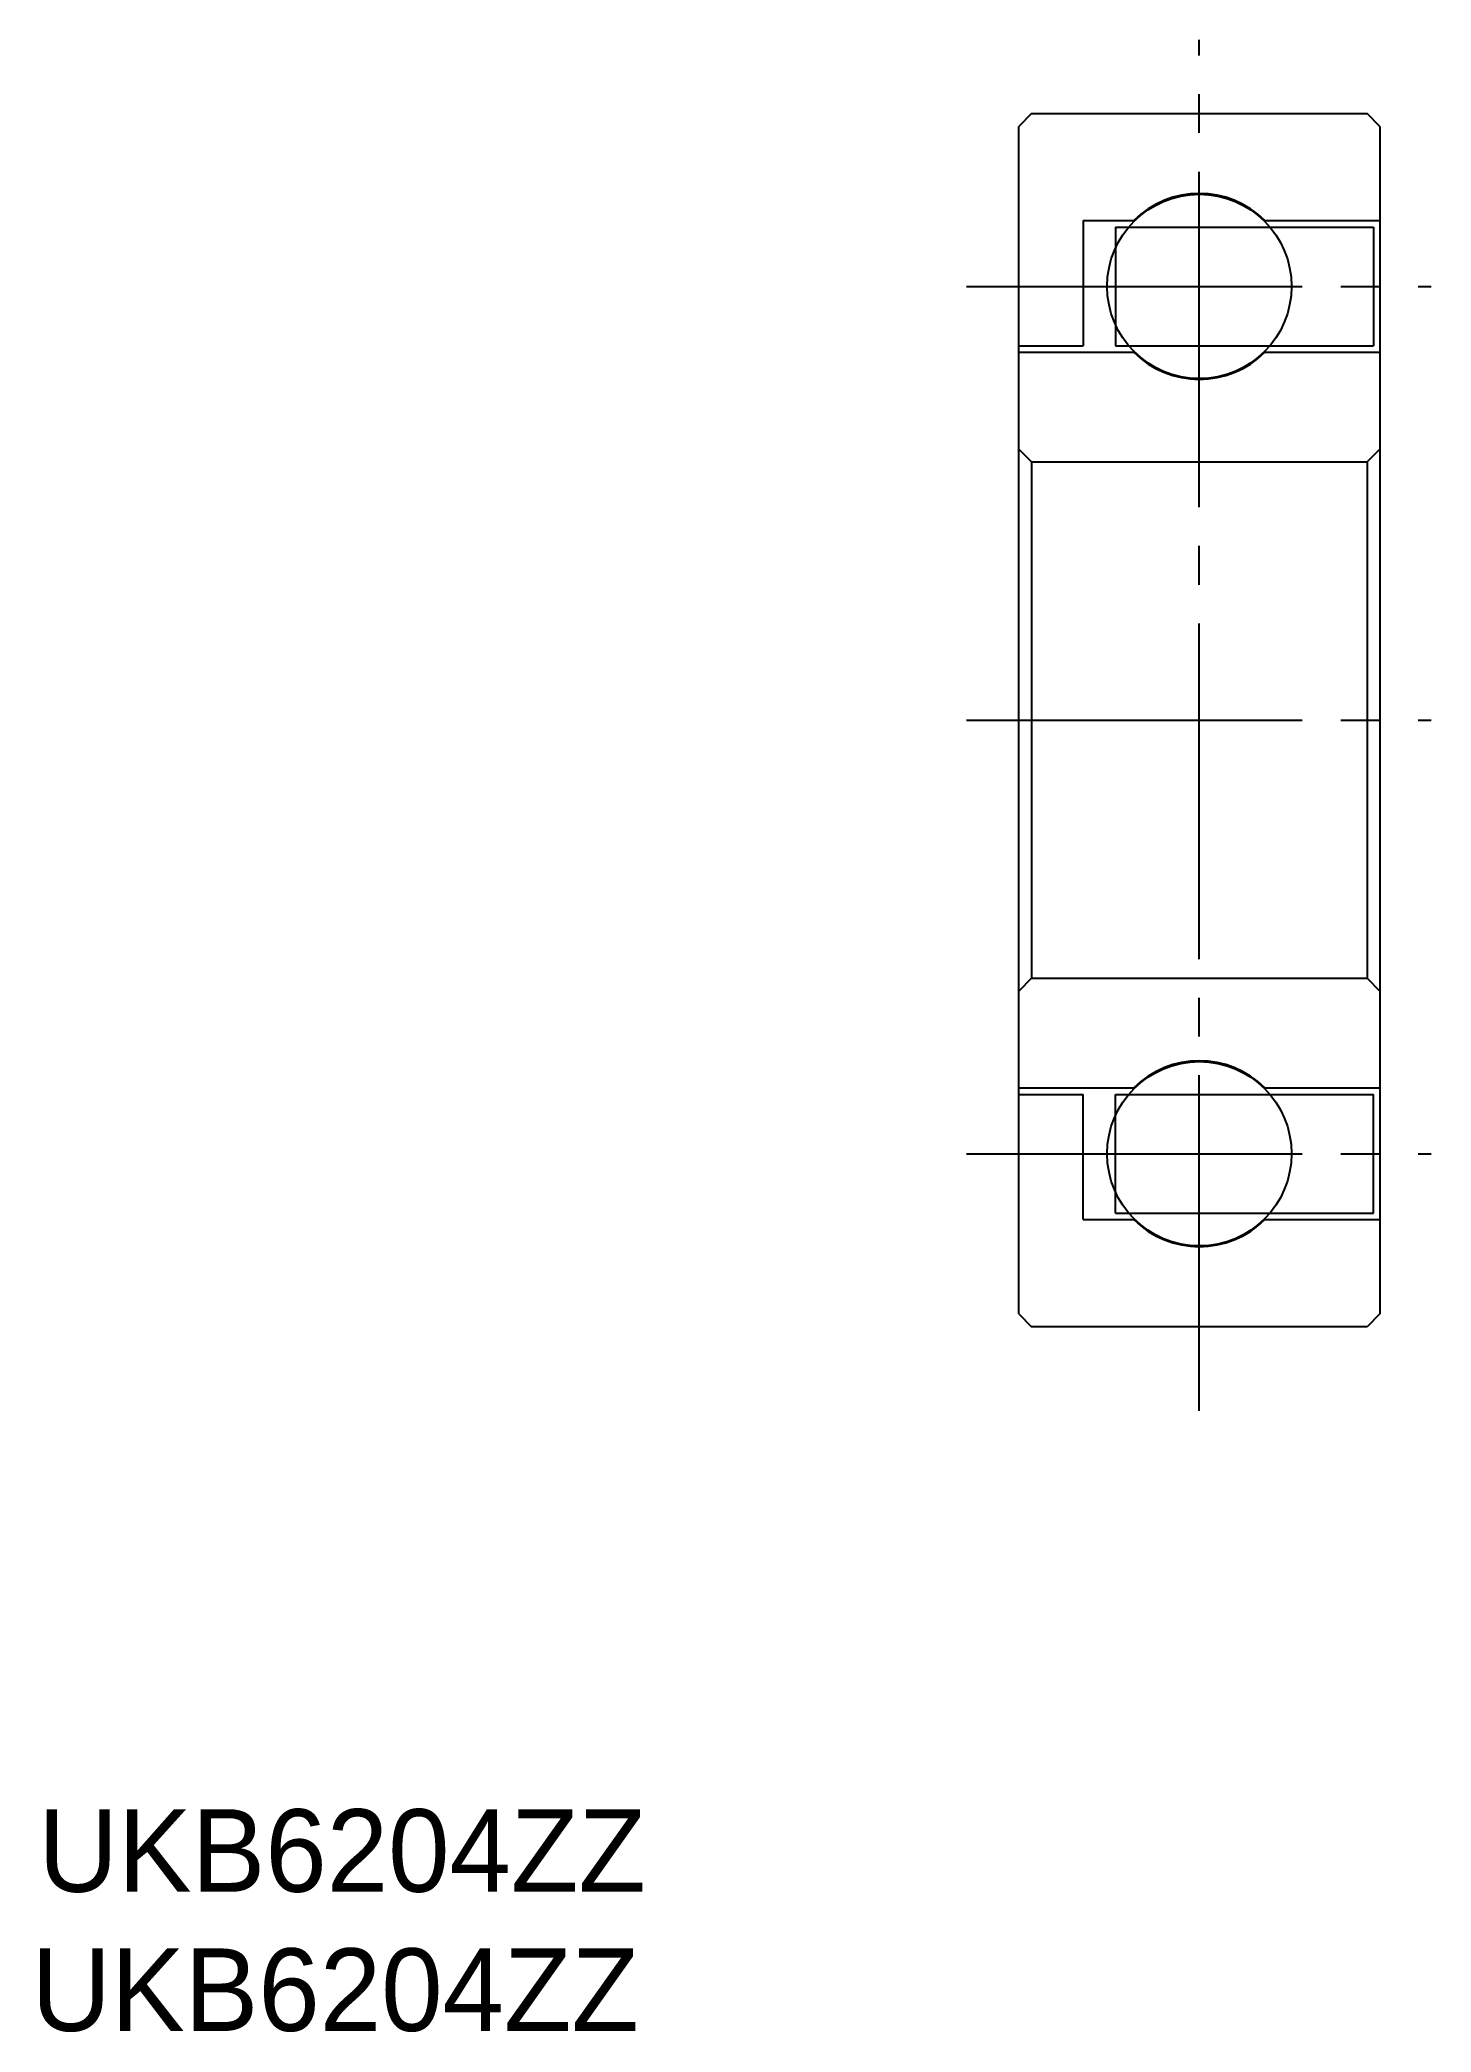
# Model space of a CAD drawing. Extents: x -52.8 to 1.1, y -33.5 to 43.7.
import ezdxf

# ---------------------------------------------------------------- set-up
doc = ezdxf.new("R2010")
doc.units = 0
doc.linetypes.add('CENTER', pattern=[17.5, 13, -1.5, 1.5, -1.5])
doc.layers.get('0').update_dxf_attribs({"linetype": 'CONTINUOUS'})
doc.layers.add('CENTER', color=1, linetype='CENTER')

msp = doc.modelspace()

# ---------------------------------------------------------------- linework, layer by layer
at = {"color": 7, "linetype": 'CONTINUOUS'}
for p, q in [((-14.361, 40.858), (-14.861, 40.358)), ((-14.861, -5.642), (-14.861, 40.358)), ((-14.361, 40.858), (-1.361, 40.858)), ((-0.861, 40.358), (-1.361, 40.858)), ((-0.861, 40.358), (-0.861, -5.642)), ((-12.361, 36.708), (-10.403, 36.708)), ((-12.361, 36.708), (-12.361, 31.858)), ((-11.111, 36.458), (-1.111, 36.458)), ((-11.111, 36.458), (-11.111, 31.858)), ((-5.32, 36.708), (-0.861, 36.708)), ((-1.111, 36.458), (-1.111, 31.858)), ((-14.861, 31.858), (-12.361, 31.858)), ((-11.111, 31.858), (-1.111, 31.858)), ((-14.861, 31.608), (-10.403, 31.608)), ((-5.32, 31.608), (-0.861, 31.608)), ((-14.861, 27.858), (-14.361, 27.358)), ((-0.861, 27.858), (-1.361, 27.358)), ((-14.361, 27.358), (-1.361, 27.358)), ((-14.361, 27.358), (-14.361, 7.358)), ((-1.361, 27.358), (-1.361, 7.358)), ((-14.361, 7.358), (-14.861, 6.858)), ((-14.361, 7.358), (-1.361, 7.358)), ((-1.361, 7.358), (-0.861, 6.858)), ((-14.861, 3.108), (-10.403, 3.108)), ((-5.32, 3.108), (-0.861, 3.108)), ((-14.861, 2.858), (-12.361, 2.858)), ((-14.611, 2.858), (-12.361, 2.858)), ((-12.361, -1.992), (-12.361, 2.858)), ((-11.111, -1.742), (-11.111, 2.858)), ((-11.111, 2.858), (-1.111, 2.858)), ((-1.111, -1.742), (-1.111, 2.858)), ((-12.361, -1.992), (-10.403, -1.992)), ((-11.111, -1.742), (-1.111, -1.742)), ((-5.32, -1.992), (-0.861, -1.992)), ((-14.861, -5.642), (-14.361, -6.142)), ((-1.361, -6.142), (-14.361, -6.142)), ((-0.861, -5.642), (-1.361, -6.142))]:
    msp.add_line(p, q, dxfattribs=at)
for centre in [(-7.861, 34.158), (-7.861, 0.558)]:
    msp.add_circle(centre, 3.572, dxfattribs=at)
for centre, start, end in [((-7.861, 34.158), 45.09946, 134.90051), ((-7.861, 34.158), 225.09948, 314.90053), ((-7.861, 0.558), 45.09946, 134.90051), ((-7.861, 0.558), 225.09948, 314.90053)]:
    msp.add_arc(centre, 3.6, start, end, dxfattribs=at)
at = {"layer": 'CENTER', "color": 1, "linetype": 'CENTER'}
for p, q in [((-7.861, -9.398), (-7.861, 43.71)), ((-16.879, 34.158), (1.124, 34.158)), ((-16.879, 17.358), (1.124, 17.358)), ((-16.879, 0.558), (1.124, 0.558))]:
    msp.add_line(p, q, dxfattribs=at)

# ---------------------------------------------------------------- texts
at = {"color": 0, "linetype": 'BYBLOCK'}
for p in [(-52.856, -28.034), (-53.126, -33.426)]:
    msp.add_text('UKB6204ZZ', height=3.2, dxfattribs=at).set_placement(p)

doc.saveas('drawing.dxf')
